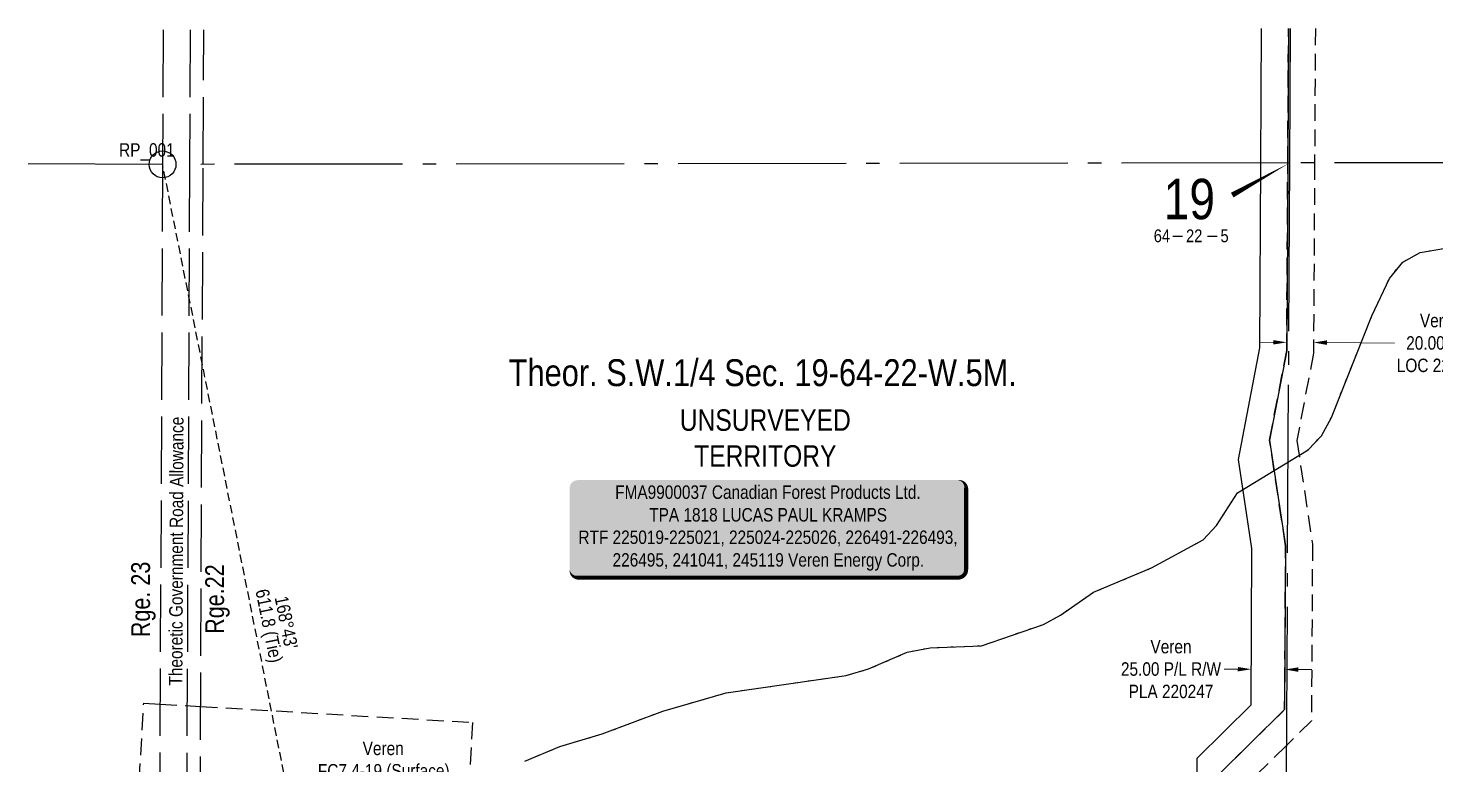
# Model space of a CAD drawing. Extents: x 471563 to 508050, y 6028961 to 6050146.
# Drawn here: x 478624 to 479672, y 6044588 to 6045136 of the extents above; entities that cross this region are included whole.
import ezdxf
from ezdxf.enums import TextEntityAlignment as Align

# ---------------------------------------------------------------- set-up
doc = ezdxf.new("R2010")
doc.units = 0
doc.header["$LTSCALE"] = 5
doc.header["$PDSIZE"] = 0.5
for name, pattern in [('foc-ACCESSROAD', [3.75, 2.5, -1.25]), ('foc-QUARTERLINE', [33, 25, -3, 2, -3]), ('foc-TIELINE', [1.875, 1.25, -0.625]), ('foc-UNSURVEYED', [12.5, 10, -2.5]), ('foc-WHEELTRACKS', [2, 0.4, -1.6])]:
    doc.linetypes.add(name, pattern=pattern)
doc.layers.get('Defpoints').update_dxf_attribs({"color": 9})
for name, color, linetype in [('10', 1, 'Continuous'), ('35', 37, 'Continuous'), ('9', 3, 'Continuous'), ('C-AR', 13, 'foc-ACCESSROAD'), ('C-RW', 13, 'Continuous'), ('C-SYMBOL', 7, 'Continuous'), ('C-WS', 13, 'foc-ACCESSROAD'), ('D-TXT', 6, 'Continuous'), ('L-BD', 7, 'Continuous'), ('L-ROAD-T', 7, 'Continuous'), ('L-SECLBL', 7, 'Continuous'), ('L-SECQ', 8, 'foc-QUARTERLINE'), ('L-TIE', 7, 'foc-TIELINE'), ('L-UNS-T', 3, 'Continuous'), ('L-USEC', 7, 'foc-UNSURVEYED'), ('T-WATER-P3', 160, 'foc-WHEELTRACKS')]:
    doc.layers.add(name, color=color, linetype=linetype)
doc.layers.add('C-AR-T', color=13, linetype='Continuous', lineweight=9)
doc.layers.add('C-WS-T', color=13, linetype='Continuous', lineweight=9)
doc.styles.add('175L', font='ARIALN.TTF', dxfattribs={"height": 20})
doc.styles.add('80', font='ARIALN.TTF', dxfattribs={"height": 10})
doc.styles.add('80CG', font='ARIALN.TTF', dxfattribs={"height": 10})
doc.styles.add('80L', font='ARIALN.TTF', dxfattribs={"height": 10})
doc.styles.add('foc-LtypeFont', font='ARIALN.TTF', dxfattribs={"height": 7.35})
doc.styles.add('SIMPLEX', font='ARIALN.TTF')
doc.linetypes.add('foc-TOPO-flowdirection-NOLINE', pattern='A,0,[">",foc-LtypeFont,S=0.3,R=0,X=0,Y=-0.945],-20,[">",foc-LtypeFont,S=0.3,R=0,X=0,Y=-0.945],0', length=20)
doc.dimstyles.new('Compass 5 000', dxfattribs={"dimscale": 5, "dimtxt": 9, "dimasz": 2, "dimexe": 0.2, "dimexo": 0.0625, "dimgap": 0.5, "dimtad": 0, "dimtih": 1, "dimtoh": 1, "dimzin": 0, "dimdsep": 46, "dimtxsty": '80CG', "dimcen": 0.1, "dimse1": 1, "dimse2": 1, "dimclrd": 256, "dimclrt": 256, "dimaunit": 1, "dimadec": 4, "dimazin": 0, "dimtfac": 0.06, "dimtofl": 0, "dimtmove": 0, "dimatfit": 1, "dimfxl": 0.2, "dimtolj": 1, "dimtzin": 0, "dimlwd": -1, "dimarcsym": 0})

# ---------------------------------------------------------------- blocks, each defined once
blk = doc.blocks.new('L-SECLBL')
at = {"layer": '9', "color": 7}
for p, q in [((-5.1, -27.8), (-12.3, -27.8)), ((20.7, -27.8), (13.5, -27.8))]:
    blk.add_line(p, q, dxfattribs=at)
at = {"layer": '10', "color": 2, "style": 'SIMPLEX'}
blk.add_attdef('SEC', text='', height=30, dxfattribs=at).set_placement((0, 0), align=Align.MIDDLE)
at = {"layer": '10', "color": 5, "style": '80L'}
blk.add_attdef('TWP', text='', height=9.5, dxfattribs=at).set_placement((-14.4, -27.4), align=Align.MIDDLE_RIGHT)
blk.add_attdef('RGE', text='', height=9.5, dxfattribs=at).set_placement((3.6, -27.4), align=Align.MIDDLE_CENTER)
blk.add_attdef('MER', text='', height=9.5, dxfattribs=at).set_placement((23.2, -27.4), align=Align.MIDDLE_LEFT)
blk = doc.blocks.new('*D125')
at = {"layer": 'C-AR-T', "transparency": 16777216}
for p, q in [((479550.7, 6044902.1), (479540.7, 6044902.2)), ((479590.7, 6044901.9), (479640.8, 6044901.6))]:
    blk.add_line(p, q, dxfattribs=at)
for points in [[(479550.7, 6044903.8), (479550.7, 6044900.5), (479560.7, 6044902.1)], [(479590.7, 6044903.6), (479590.7, 6044900.2), (479580.7, 6044902)]]:
    blk.add_solid(points, dxfattribs=at)
at = {"layer": 'Defpoints', "color": 0, "transparency": 16777216}
for p in [(479560.8, 6044926), (479580.8, 6044925.9), (479580.7, 6044902)]:
    blk.add_point(p, dxfattribs=at)
at = {"layer": 'C-AR-T', "transparency": 16777216, "insert": (479675.1, 6044901.6), "char_height": 10, "attachment_point": 5, "style": '80CG'}
blk.add_mtext('\\A1;Veren\\P20.00 A/R\\PLOC 220689', dxfattribs=at)
blk = doc.blocks.new('*D126')
at = {"layer": 'C-AR-T', "transparency": 16777216}
for p, q in [((479524.4, 6044659), (479514.1, 6044659.1)), ((479569.3, 6044658.8), (479579.3, 6044658.7))]:
    blk.add_line(p, q, dxfattribs=at)
for points in [[(479524.4, 6044660.7), (479524.3, 6044657.4), (479534.4, 6044659)], [(479569.3, 6044660.4), (479569.3, 6044657.1), (479559.3, 6044658.8)]]:
    blk.add_solid(points, dxfattribs=at)
at = {"layer": 'Defpoints', "color": 0, "transparency": 16777216}
for p in [(479534.6, 6044697.7), (479559.6, 6044697.5), (479534.4, 6044659)]:
    blk.add_point(p, dxfattribs=at)
at = {"layer": 'C-AR-T', "transparency": 16777216, "insert": (479474.6, 6044659.1), "char_height": 10, "attachment_point": 5, "style": '80CG'}
blk.add_mtext('\\A1;Veren\\P25.00 P/L R/W\\PPLA 220247', dxfattribs=at)
blk = doc.blocks.new('*U71')
h = blk.add_hatch(color=255)
edge = h.paths.add_edge_path()
edge.add_line((-141.5, -37), (141.5, -37))
edge.add_arc((141.5, -31), 6, 270, 360)
edge.add_line((147.5, -31), (147.5, 29.5))
edge.add_arc((141.5, 29.5), 6, 0, 90)
edge.add_line((141.5, 35.5), (-141.5, 35.5))
edge.add_arc((-141.5, 29.5), 6, 90, 180)
edge.add_line((-147.5, 29.5), (-147.5, -31))
edge.add_arc((-141.5, -31), 6, 180, 270)
at = {"color": 44, "flags": 128}
blk.add_lwpolyline([(-141.5, -37, 3, 3, 0), (141.5, -37, 3, 3, 0.414214), (147.5, -31, 3, 3, 0), (147.5, 29.5, 3, 0, 0.414214), (141.5, 35.5, 0, 0, 0), (-141.5, 35.5, 0, 0, 0.414214), (-147.5, 29.5, 0, 0, 0), (-147.5, -31, 0, 3, 0.414214)], format="xyseb", close=True, dxfattribs=at)
at = {"color": 44, "style": '80'}
blk.add_attdef('ENTER_TEXT_001', (-36, -5), '', height=10, dxfattribs=at)

msp = doc.modelspace()

# ---------------------------------------------------------------- linework, layer by layer
at = {"layer": '35', "color": 3}
msp.add_circle((478724.228, 6045034.46), 9.995, dxfattribs=at)
at = {"layer": 'C-AR'}
msp.add_lwpolyline([(479582.02, 6045135.53), (479581.456, 6045035.527), (479580.657, 6044894.185), (479568.24, 6044829.086), (479579.855, 6044752.144), (479579.113, 6044620.706), (479560.338, 6044602.159), (479539.034, 6044581.112), (479538.195, 6044430.553), (479533.197, 6044430.582), (479532.682, 6044338), (479512.695, 6044338.507), (479513.208, 6044430.698), (479508.211, 6044430.721), (479509.041, 6044579.58), (479559.17, 6044629.105), (479559.857, 6044750.699), (479547.965, 6044829.478), (479560.678, 6044896.13), (479561.466, 6045035.503), (479562.031, 6045135.505)], dxfattribs=at)
at = {"layer": 'C-RW'}
for points in [[(479493.219, 6044430.809), (479494.122, 6044592.942), (479534.203, 6044632.537), (479534.86, 6044748.894), (479524.868, 6044815.079), (479540.7, 6044898.076), (479541.476, 6045035.477), (479542.041, 6045135.48)], [(479562.031, 6045135.505), (479561.466, 6045035.503), (479560.678, 6044896.13), (479547.965, 6044829.478), (479559.857, 6044750.699), (479559.17, 6044629.105), (479509.041, 6044579.58)]]:
    msp.add_lwpolyline(points, dxfattribs=at)
at = {"layer": 'C-WS'}
msp.add_lwpolyline([(479012.062, 6044485.827), (479004.406, 6044356.061), (478885.291, 6044363.16), (478874.651, 6044364.23), (478875.228, 6044374.291), (478875.831, 6044384.215), (478876.418, 6044394.15), (478856.499, 6044396.156), (478798.053, 6044402.043), (478755.406, 6044406.339), (478751.554, 6044415.325), (478731.446, 6044462.231), (478721.612, 6044462.808), (478700.276, 6044464.062), (478710.245, 6044633.791), (478722.391, 6044633.078), (478752.543, 6044631.307), (478954.855, 6044619.424), (478947.233, 6044489.663), (479012.062, 6044485.827)], close=True, dxfattribs=at)
at = {"layer": 'L-SECLBL', "flags": 128}
msp.add_lwpolyline([(479562.794, 6045035.506, 0, 4, 0), (479520.155, 6045011.629, 0, 0, 0)], format="xyseb", dxfattribs=at)
at = {"layer": 'L-SECQ', "flags": 128}
for points in [[(479563.36, 6045135.507), (479562.794, 6045035.506)], [(478724.228, 6045034.46), (478624.228, 6045034.755)], [(479562.794, 6045035.506), (478744.345, 6045034.486)], [(479562.794, 6045035.506), (479558.241, 6044232.019)], [(480381.253, 6045036.525), (479562.794, 6045035.506)]]:
    msp.add_lwpolyline(points, dxfattribs=at)
at = {"layer": 'L-TIE', "flags": 128}
msp.add_lwpolyline([(478843.837, 6044434.815), (478724.228, 6045034.46)], dxfattribs=at)
at = {"layer": 'L-USEC', "flags": 128}
for points in [[(478724.686, 6045134.462), (478724.228, 6045034.46)], [(478744.803, 6045134.487), (478744.345, 6045034.368)], [(478754.389, 6045034.499), (478754.846, 6045134.499)], [(478724.228, 6045034.46), (478720.553, 6044231.55)], [(478744.345, 6045034.368), (478740.67, 6044231.458)], [(478750.712, 6044231.567), (478754.389, 6045034.499)]]:
    msp.add_lwpolyline(points, dxfattribs=at)
at = {"layer": 'T-WATER-P3', "flags": 128}
msp.add_lwpolyline([(478993.772, 6044590.668), (479019.864, 6044601.564), (479051.38, 6044610.946), (479096.536, 6044627.923), (479143.585, 6044641.431), (479232.846, 6044654.397), (479249.482, 6044659.216), (479278.252, 6044671.668), (479295.327, 6044675.036), (479333.56, 6044676.511), (479379.712, 6044692.383), (479392.309, 6044699.222), (479416.863, 6044716.278), (479460.002, 6044734.325), (479498.528, 6044755.306), (479508.391, 6044765.814), (479524.139, 6044790.252), (479576.559, 6044822.237), (479586.498, 6044832.47), (479593.925, 6044846.192), (479624.113, 6044921.91), (479637.166, 6044949.721), (479646.989, 6044961.755), (479660.1, 6044969.037), (479695.24, 6044974.932), (479718.112, 6044993.408), (479728.894, 6045004.66), (479736.742, 6045018.741), (479757.597, 6045105.111), (479773.598, 6045135.769)], dxfattribs=at)
at = {"layer": 'T-WATER-P3', "linetype": 'foc-TOPO-flowdirection-NOLINE', "flags": 128}
msp.add_lwpolyline([(478993.772, 6044590.668), (479019.864, 6044601.564), (479051.38, 6044610.946), (479096.536, 6044627.923), (479143.585, 6044641.431), (479232.846, 6044654.397), (479249.482, 6044659.216), (479278.252, 6044671.668), (479295.327, 6044675.036), (479333.56, 6044676.511), (479379.712, 6044692.383), (479392.309, 6044699.222), (479416.863, 6044716.278), (479460.002, 6044734.325), (479498.528, 6044755.306), (479508.391, 6044765.814), (479524.139, 6044790.252), (479576.559, 6044822.237), (479586.498, 6044832.47), (479593.925, 6044846.192), (479624.113, 6044921.91), (479637.166, 6044949.721), (479646.989, 6044961.755), (479660.1, 6044969.037), (479695.24, 6044974.932), (479718.112, 6044993.408), (479728.894, 6045004.66), (479736.742, 6045018.741), (479757.597, 6045105.111), (479773.598, 6045135.769)], dxfattribs=at)

# ---------------------------------------------------------------- block references
ref = msp.add_blockref('*U71', (479174.684, 6044764.14))
ref.add_attrib('ENTER_TEXT_001', 'FMA9900037 Canadian Forest Products Ltd.', (479061.018, 6044785.719), dxfattribs={"color": 44, "height": 10, "style": '80'})
ref.add_attrib('ENTER_TEXT_002', 'TPA 1818 LUCAS PAUL KRAMPS', (479086.348, 6044768.875), dxfattribs={"color": 44, "height": 10, "style": '80'})
ref.add_attrib('ENTER_TEXT_003', 'RTF 225019-225021, 225024-225026, 226491-226493,', (479033.657, 6044752.167), dxfattribs={"color": 44, "height": 10, "style": '80'})
ref.add_attrib('ENTER_TEXT_004', '226495, 241041, 245119 Veren Energy Corp.', (479059.091, 6044735.323), dxfattribs={"color": 44, "height": 10, "style": '80'})
at = {"layer": 'L-SECLBL'}
msp.add_blockref('L-SECLBL', (479488.261, 6045008.733), dxfattribs=at).add_auto_attribs({'SEC': '19', 'TWP': '64', 'RGE': '22', 'MER': '5'})

# ---------------------------------------------------------------- texts
at = {"layer": '35', "color": 3, "style": '80'}
msp.add_attdef('RP_001', (478691.884, 6045040.211), 'RP', height=9.9947, dxfattribs=at)
at = {"layer": 'C-SYMBOL', "color": 3, "style": '175L'}
msp.add_text('Theor. S.W.1/4 Sec. 19-64-22-W.5M.', height=20, dxfattribs=at).set_placement((479170.841, 6044863.558), align=Align.BOTTOM_CENTER)
at = {"layer": 'C-WS-T', "insert": (478834.781, 6044605.176), "char_height": 10, "width": 106.42677, "attachment_point": 1, "style": '80L'}
msp.add_mtext('\\pi38.36004;Veren\\P\\pi5.02103;FC7 4-19 (Surface)\\P\\pi21.46032;MSL 121492', dxfattribs=at)
at = {"layer": 'D-TXT', "color": 3, "char_height": 14, "attachment_point": 1, "rotation": 90, "style": '80L'}
for s, width, insert in [('Rge. 23', 73.75586, (478700.898, 6044682.857)), ('Rge.22', 63.86162, (478755.982, 6044685.343))]:
    msp.add_mtext_dynamic_manual_height_columns(s, width=width, gutter_width=47.5, heights=[0], dxfattribs=dict(at, insert=insert))
at = {"layer": 'L-BD', "style": '80L'}
for s, height, p in [('611.8 (Tie)', 9.99471, (478802.407, 6044691.059)), ("168°43'", 9.9947, (478816.374, 6044693.845))]:
    msp.add_text(s, height=height, rotation=281.2805, dxfattribs=at).set_placement(p, align=Align.MIDDLE)
at = {"layer": 'L-ROAD-T', "style": '80L'}
msp.add_text('Theoretic Government Road Allowance', height=10, rotation=89.737655, dxfattribs=at).set_placement((478734.415, 6044746.835), align=Align.MIDDLE_CENTER)
at = {"layer": 'L-UNS-T', "color": 3, "insert": (479172.716, 6044830.862), "char_height": 16, "attachment_point": 5, "style": '80L'}
msp.add_mtext_dynamic_manual_height_columns('UNSURVEYED TERRITORY', width=126.41479, gutter_width=47.5, heights=[0], dxfattribs=at)

# ---------------------------------------------------------------- dimensions: what is measured, and where the dimension line sits
at = {"layer": 'C-AR-T'}
for base, p1, p2, angle, text, picture, middle in [((479580.701, 6044901.964), (479560.847, 6044926.013), (479580.836, 6044925.9), 359.676376, 'Veren\\P20.00 A/R\\PLOC 220689', '*D125', (479675.074, 6044901.625)), ((479534.352, 6044658.972), (479559.557, 6044697.523), (479534.57, 6044697.665), 179.676492, 'Veren\\P25.00 P/L R/W\\PPLA 220247', '*D126', (479474.591, 6044659.086))]:
    dim = msp.add_linear_dim(base=base, p1=p1, p2=p2, angle=angle, text=text, dimstyle='Compass 5 000', dxfattribs=at)
    dim.commit()
    dim.dimension.update_dxf_attribs({"geometry": picture, "text_midpoint": middle, "dimtype": 161})

doc.saveas('drawing.dxf')
